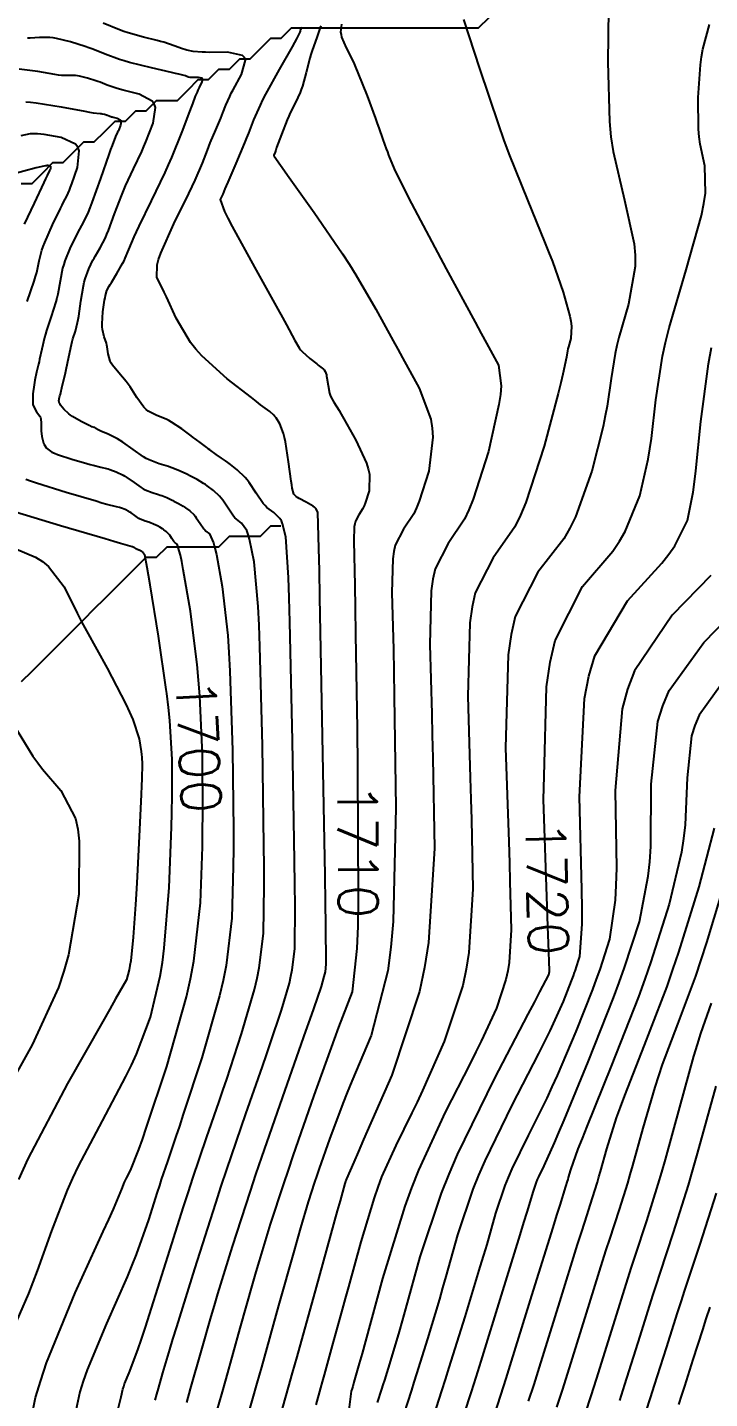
# Model space of a CAD drawing. Header units: metres. Extents: x 837475 to 838479, y 1189012 to 1191015.
# Drawn here: x 838029.5 to 838095.2, y 1190319 to 1190451.1 of the extents above; entities that cross this region are included whole.
import ezdxf

# ---------------------------------------------------------------- set-up
doc = ezdxf.new("R2010")
doc.units = ezdxf.units.M
doc.header["$LTSCALE"] = 0.3
for name, color, linetype in [('COTAS 10', 1, 'Continuous'), ('COTAS INT', 252, 'Continuous'), ('DRENAJE', 5, 'Continuous')]:
    doc.layers.add(name, color=color, linetype=linetype)
doc.styles.get("Standard").update_dxf_attribs({"font": 'simplex.shx'})

msp = doc.modelspace()

# ---------------------------------------------------------------- linework, layer by layer
at = {"layer": 'COTAS 10'}
for points, elevation in [([(838055.769, 1190451.077), (838055.807, 1190451.022), (838055.817, 1190451.012), (838055.825, 1190451.003), (838055.852, 1190450.992), (838055.862, 1190450.976), (838055.861, 1190450.964), (838055.857, 1190450.949), (838055.83, 1190450.869), (838055.792, 1190450.766), (838055.783, 1190450.736), (838055.774, 1190450.705), (838055.744, 1190450.592), (838055.423, 1190449.97), (838055.231, 1190449.62), (838054.993, 1190449.192), (838053.759, 1190447.003), (838052.453, 1190444.623), (838052.169, 1190444.075), (838051.92, 1190443.575), (838051.301, 1190442.171), (838050.796, 1190440.862), (838050.618, 1190440.422), (838050.424, 1190439.949), (838049.585, 1190437.96), (838048.815, 1190436.164), (838048.665, 1190435.813), (838048.542, 1190435.524), (838048.324, 1190435.005), (838048.263, 1190434.861), (838048.239, 1190434.809), (838048.212, 1190434.751), (838048.087, 1190434.496), (838048.504, 1190433.317), (838048.818, 1190432.676), (838049.218, 1190431.9), (838051.382, 1190427.96), (838053.635, 1190423.939), (838054.091, 1190423.111), (838054.475, 1190422.407), (838055.258, 1190420.897), (838055.668, 1190420.207), (838055.817, 1190420.02), (838055.981, 1190419.835), (838056.701, 1190419.183), (838057.384, 1190418.652), (838057.525, 1190418.544), (838057.645, 1190418.452), (838057.902, 1190418.258), (838058.019, 1190418.153), (838058.051, 1190418.118), (838058.082, 1190418.079), (838058.191, 1190417.916), (838058.297, 1190417.602), (838058.327, 1190417.469), (838058.357, 1190417.315), (838058.465, 1190416.59), (838058.614, 1190415.821), (838058.669, 1190415.639), (838058.731, 1190415.471), (838059.004, 1190414.975), (838059.523, 1190414.167), (838059.74, 1190413.802), (838059.988, 1190413.376), (838061.146, 1190411.325), (838062.17, 1190409.083), (838062.334, 1190408.536), (838062.446, 1190408.021), (838062.418, 1190406.43), (838062.041, 1190405.237), (838061.933, 1190404.973), (838061.824, 1190404.739), (838061.416, 1190404.133), (838061.092, 1190403.493), (838061.034, 1190403.237), (838060.991, 1190402.946), (838060.954, 1190401.61), (838061.042, 1190397.319), (838061.077, 1190395.165), (838061.117, 1190392.591), (838061.251, 1190383.495), (838061.304, 1190379.81), (838061.359, 1190367.053), (838061.316, 1190364.497), (838061.247, 1190362.362), (838060.792, 1190358.176), (838059.85, 1190355.774), (838059.475, 1190354.764), (838059.051, 1190353.605), (838057.109, 1190348.176), (838055.087, 1190342.382), (838054.613, 1190340.993), (838054.176, 1190339.698), (838052.906, 1190335.797), (838051.834, 1190332.262), (838051.521, 1190331.196), (838051.201, 1190330.093), (838049.987, 1190325.797), (838048.619, 1190320.899), (838048.201, 1190319.416), (838047.766, 1190317.877)], 1710), ([(838063.231, 1190318.613), (838063.645, 1190319.896), (838063.78, 1190320.32), (838063.923, 1190320.775), (838064.512, 1190322.668), (838065.337, 1190325.473), (838065.629, 1190326.502), (838065.948, 1190327.641), (838067.332, 1190332.668), (838069.377, 1190338.79), (838070.114, 1190340.619), (838070.925, 1190342.506), (838074.471, 1190349.807), (838077.723, 1190356.013), (838078.349, 1190357.211), (838078.856, 1190358.182), (838079.698, 1190359.807), (838079.75, 1190359.965), (838079.76, 1190360.01), (838079.768, 1190360.057), (838079.778, 1190360.235), (838079.688, 1190362.869), (838079.632, 1190364.465), (838079.562, 1190366.436), (838079.199, 1190376.684), (838079.263, 1190378.959), (838079.502, 1190387.56), (838079.852, 1190389.927), (838080.318, 1190392.014), (838082.961, 1190397.227), (838085.873, 1190400.629), (838086.507, 1190401.575), (838087.067, 1190402.523), (838088.469, 1190405.959), (838089.265, 1190409.471), (838089.443, 1190410.466), (838089.602, 1190411.471), (838090.026, 1190415.181), (838090.657, 1190419.401), (838090.947, 1190420.727), (838091.287, 1190422.122), (838092.935, 1190427.728), (838094.409, 1190432.944), (838094.641, 1190434.092), (838094.796, 1190435.112), (838094.717, 1190437.728), (838094.269, 1190439.821), (838094.191, 1190440.511), (838094.133, 1190441.249), (838094.091, 1190444.315), (838094.309, 1190447.447), (838094.415, 1190448.226), (838094.542, 1190448.967), (838095.164, 1190451.328)], 1720), ([(838029.509, 1190424.649), (838030.172, 1190426.622), (838030.307, 1190427.069), (838030.421, 1190427.472), (838030.658, 1190428.569), (838030.915, 1190429.596), (838031.042, 1190429.956), (838031.193, 1190430.348), (838031.94, 1190432.036), (838032.7, 1190433.618), (838032.859, 1190433.943), (838032.997, 1190434.218), (838033.307, 1190434.806), (838033.569, 1190435.393), (838033.675, 1190435.669), (838033.797, 1190435.995), (838034.358, 1190437.578), (838034.514, 1190439.18), (838034.38, 1190439.517), (838034.169, 1190439.808), (838032.767, 1190440.473), (838031.152, 1190440.743), (838030.807, 1190440.786), (838030.505, 1190440.814), (838029.785, 1190440.798), (838028.893, 1190440.625)], 1700), ([(838029.24, 1190313.821), (838030.316, 1190319.119), (838030.806, 1190320.749), (838031.378, 1190322.448), (838034.135, 1190329.173), (838036.829, 1190335.078), (838037.362, 1190336.26), (838037.802, 1190337.246), (838038.619, 1190339.173), (838038.875, 1190339.844), (838038.961, 1190340.037), (838039.054, 1190340.235), (838039.445, 1190340.976), (838040.244, 1190342.975), (838040.595, 1190343.964), (838041.001, 1190345.143), (838042.933, 1190350.976), (838044.83, 1190357.694), (838045.213, 1190359.431), (838045.535, 1190361.114), (838046.185, 1190366.748), (838046.365, 1190372.148), (838046.39, 1190373.684), (838046.391, 1190373.785), (838046.404, 1190375.237), (838046.366, 1190380.996), (838046.123, 1190386.69), (838046.008, 1190388.204), (838045.873, 1190389.69), (838045.478, 1190392.763), (838045.212, 1190394.829), (838044.532, 1190398.837), (838044.386, 1190399.611), (838044.257, 1190400.238), (838043.941, 1190401.288), (838043.742, 1190401.432), (838043.687, 1190401.489), (838043.633, 1190401.553), (838043.436, 1190401.843), (838043.233, 1190402.15), (838043.174, 1190402.225), (838043.114, 1190402.295), (838042.888, 1190402.512), (838042.653, 1190402.688), (838042.587, 1190402.733), (838042.52, 1190402.776), (838042.278, 1190402.919), (838042.032, 1190403.047), (838041.964, 1190403.082), (838041.895, 1190403.115), (838041.647, 1190403.231), (838041.374, 1190403.342), (838041.29, 1190403.372), (838041.202, 1190403.402), (838040.853, 1190403.509), (838040.477, 1190403.654), (838040.372, 1190403.708), (838040.266, 1190403.769), (838039.881, 1190404.038), (838039.498, 1190404.316), (838039.394, 1190404.382), (838039.291, 1190404.443), (838038.926, 1190404.623), (838038.581, 1190404.753), (838038.491, 1190404.782), (838038.402, 1190404.808), (838038.1, 1190404.877), (838037.181, 1190405.121), (838036.704, 1190405.257), (838036.13, 1190405.422), (838033.253, 1190406.269), (838030.395, 1190407.155), (838029.834, 1190407.345), (838029.372, 1190407.513)], 1700), ([(838077.767, 1190318.741), (838078.286, 1190320.369), (838078.813, 1190322.032), (838080.778, 1190328.325), (838082.484, 1190333.825), (838082.848, 1190334.988), (838083.164, 1190335.994), (838083.914, 1190338.325), (838084.392, 1190339.847), (838084.538, 1190340.342), (838084.689, 1190340.87), (838085.283, 1190343.044), (838086.226, 1190346.028), (838086.598, 1190347.067), (838087.018, 1190348.197), (838088.932, 1190353.044), (838091.09, 1190358.695), (838091.663, 1190360.331), (838092.226, 1190361.999), (838094.17, 1190368.282), (838095.662, 1190373.929)], 1730), ([(838095.211, 1190327.805), (838094.836, 1190326.668), (838094.498, 1190325.636), (838093.584, 1190322.779), (838092.77, 1190320.197), (838092.494, 1190319.339), (838092.197, 1190318.419)], 1740)]:
    msp.add_lwpolyline(points, dxfattribs=dict(at, elevation=elevation))
at = {"layer": 'COTAS INT'}
for points, elevation in [([(838085.445, 1190452.836), (838085.388, 1190447.71), (838085.54, 1190441.997), (838085.692, 1190440.53), (838085.891, 1190439.113), (838087.005, 1190434.411), (838087.929, 1190430.215), (838088.008, 1190429.117), (838088.011, 1190428.047), (838087.383, 1190424.411), (838086.443, 1190421.211), (838086.249, 1190420.415), (838086.083, 1190419.658), (838085.723, 1190417.249), (838085.333, 1190414.572), (838085.148, 1190413.646), (838084.93, 1190412.64), (838083.865, 1190408.339), (838082.287, 1190403.911), (838081.744, 1190402.826), (838081.156, 1190401.802), (838078.652, 1190398.609), (838076.472, 1190394.31), (838076.088, 1190392.589), (838075.8, 1190390.637), (838075.55, 1190381.669), (838075.858, 1190372.612), (838075.921, 1190370.605), (838075.974, 1190368.813), (838076.083, 1190364.15), (838075.893, 1190361.014), (838075.757, 1190360.185), (838075.585, 1190359.375), (838074.663, 1190356.592), (838073.201, 1190353.434), (838072.689, 1190352.387), (838072.13, 1190351.266), (838069.726, 1190346.592), (838067.155, 1190340.994), (838066.492, 1190339.29), (838065.849, 1190337.519), (838063.702, 1190330.567), (838062.058, 1190324.539), (838061.732, 1190323.351), (838061.463, 1190322.371), (838060.959, 1190320.567), (838060.834, 1190320.165), (838060.804, 1190320.068), (838060.775, 1190319.978), (838060.687, 1190319.705), (838060.334, 1190316.882)], 1718), ([(838071.511, 1190451.831), (838073.029, 1190447.102), (838074.855, 1190441.666), (838075.359, 1190440.263), (838075.863, 1190438.903), (838077.681, 1190434.357), (838079.31, 1190430.416), (838079.694, 1190429.437), (838080.05, 1190428.507), (838081.095, 1190425.554), (838081.729, 1190423.267), (838081.826, 1190422.757), (838081.889, 1190422.3), (838081.832, 1190421.095), (838081.599, 1190420.301), (838081.55, 1190420.103), (838081.509, 1190419.915), (838081.42, 1190419.317), (838081.063, 1190417.674), (838080.853, 1190416.826), (838080.595, 1190415.809), (838079.262, 1190410.718), (838077.506, 1190405.3), (838076.981, 1190404.077), (838076.439, 1190402.974), (838074.343, 1190399.99), (838072.627, 1190396.606), (838072.325, 1190395.251), (838072.098, 1190393.714), (838071.901, 1190386.654), (838072.154, 1190378.789), (838072.21, 1190376.745), (838072.26, 1190374.758), (838072.389, 1190368.065), (838072.019, 1190361.97), (838071.755, 1190360.36), (838071.421, 1190358.785), (838069.627, 1190353.376), (838067.545, 1190348.687), (838067.028, 1190347.564), (838066.538, 1190346.518), (838064.982, 1190343.376), (838063.62, 1190340.345), (838063.252, 1190339.369), (838062.888, 1190338.334), (838061.606, 1190334.101), (838060.42, 1190329.757), (838060.117, 1190328.652), (838059.825, 1190327.589), (838058.863, 1190324.101), (838058.077, 1190321.274), (838057.896, 1190320.627), (838057.732, 1190320.039), (838057.271, 1190318.408)], 1716), ([(838044.859, 1190318.608), (838045.235, 1190319.936), (838046.275, 1190323.642), (838047.215, 1190326.911), (838047.528, 1190327.963), (838047.864, 1190329.08), (838049.269, 1190333.642), (838050.99, 1190338.981), (838051.526, 1190340.587), (838052.088, 1190342.247), (838054.331, 1190348.704), (838056.334, 1190354.385), (838056.744, 1190355.556), (838057.092, 1190356.553), (838057.83, 1190358.704), (838058.101, 1190359.648), (838058.155, 1190359.885), (838058.201, 1190360.11), (838058.29, 1190360.835), (838058.255, 1190364.602), (838058.222, 1190366.745), (838058.179, 1190369.366), (838057.94, 1190382.806), (838057.684, 1190396.185), (838057.63, 1190398.768), (838057.584, 1190400.864), (838057.48, 1190404.383), (838057.273, 1190404.741), (838057.163, 1190404.844), (838057.029, 1190404.949), (838056.353, 1190405.343), (838055.667, 1190405.705), (838055.527, 1190405.79), (838055.409, 1190405.868), (838055.162, 1190406.094), (838055.02, 1190406.684), (838054.968, 1190406.991), (838054.911, 1190407.36), (838054.66, 1190409.215), (838054.358, 1190411.156), (838054.269, 1190411.58), (838054.178, 1190411.954), (838053.831, 1190412.895), (838053.46, 1190413.451), (838053.354, 1190413.582), (838053.246, 1190413.703), (838052.846, 1190414.059), (838051.969, 1190414.72), (838051.561, 1190415.034), (838051.081, 1190415.405), (838048.753, 1190417.215), (838046.298, 1190419.438), (838045.738, 1190420.068), (838045.231, 1190420.705), (838043.833, 1190423.058), (838042.907, 1190425.118), (838042.697, 1190425.57), (838042.507, 1190425.971), (838041.99, 1190426.99), (838042.007, 1190428.196), (838042.154, 1190428.714), (838042.364, 1190429.313), (838043.635, 1190432.14), (838045.072, 1190435.077), (838045.387, 1190435.744), (838045.665, 1190436.348), (838046.368, 1190438.003), (838046.849, 1190439.248), (838046.987, 1190439.594), (838047.127, 1190439.94), (838047.652, 1190441.193), (838048.129, 1190442.324), (838048.24, 1190442.593), (838048.341, 1190442.844), (838048.628, 1190443.589), (838048.998, 1190444.419), (838049.151, 1190444.723), (838049.326, 1190445.06), (838050.143, 1190446.542), (838050.519, 1190447.898), (838050.417, 1190448.154), (838050.225, 1190448.358), (838048.788, 1190448.666), (838047.052, 1190448.659), (838046.672, 1190448.665), (838046.335, 1190448.674), (838045.485, 1190448.736), (838044.858, 1190448.872), (838044.662, 1190448.928), (838044.458, 1190448.991), (838043.639, 1190449.286), (838042.653, 1190449.627), (838042.342, 1190449.72), (838042.015, 1190449.812), (838040.697, 1190450.136), (838039.235, 1190450.533), (838038.817, 1190450.67), (838038.392, 1190450.819), (838036.811, 1190451.457)], 1708), ([(838057.758, 1190451.227), (838057.718, 1190451.046), (838057.382, 1190450.079), (838056.928, 1190448.827), (838056.813, 1190448.466), (838056.703, 1190448.099), (838056.346, 1190446.723), (838055.989, 1190445.417), (838055.88, 1190445.095), (838055.766, 1190444.79), (838055.314, 1190443.83), (838054.816, 1190442.842), (838054.672, 1190442.519), (838054.525, 1190442.174), (838053.974, 1190440.753), (838053.515, 1190439.495), (838053.428, 1190439.254), (838053.357, 1190439.06), (838053.241, 1190438.744), (838053.243, 1190438.723), (838053.246, 1190438.715), (838053.25, 1190438.705), (838053.276, 1190438.659), (838053.886, 1190437.794), (838054.722, 1190436.616), (838057.129, 1190433.227), (838059.855, 1190429.246), (838060.519, 1190428.221), (838061.143, 1190427.23), (838063.065, 1190423.931), (838064.717, 1190420.889), (838065.171, 1190420.06), (838065.623, 1190419.236), (838067.242, 1190416.308), (838068.361, 1190413.326), (838068.498, 1190412.468), (838068.56, 1190411.596), (838068.158, 1190408.33), (838067.242, 1190405.432), (838066.98, 1190404.792), (838066.715, 1190404.223), (838065.725, 1190402.752), (838064.937, 1190401.197), (838064.798, 1190400.575), (838064.694, 1190399.869), (838064.603, 1190396.625), (838064.746, 1190391.142), (838064.788, 1190389.025), (838064.832, 1190386.647), (838064.999, 1190375.895), (838064.74, 1190364.961), (838064.514, 1190362.469), (838064.222, 1190360.21), (838062.611, 1190353.983), (838060.751, 1190349.583), (838060.301, 1190348.475), (838059.879, 1190347.415), (838058.592, 1190343.983), (838057.607, 1190341.161), (838057.375, 1190340.484), (838057.163, 1190339.853), (838056.544, 1190337.953), (838055.804, 1190335.444), (838055.514, 1190334.429), (838055.187, 1190333.275), (838053.7, 1190327.953), (838052.051, 1190322.031), (838051.621, 1190320.5), (838051.203, 1190319.015), (838049.793, 1190314.046)], 1712), ([(838059.772, 1190451.387), (838059.675, 1190450.621), (838059.709, 1190450.379), (838059.771, 1190450.124), (838060.216, 1190449.095), (838060.901, 1190447.708), (838061.113, 1190447.227), (838061.334, 1190446.704), (838062.217, 1190444.466), (838063.027, 1190442.295), (838063.203, 1190441.815), (838063.357, 1190441.387), (838063.74, 1190440.278), (838064.058, 1190439.377), (838064.171, 1190439.081), (838064.296, 1190438.765), (838064.839, 1190437.453), (838065.981, 1190435.095), (838066.483, 1190434.119), (838067.066, 1190433.003), (838069.842, 1190427.804), (838072.623, 1190422.662), (838073.21, 1190421.581), (838073.716, 1190420.648), (838074.882, 1190418.519), (838075.123, 1190416.542), (838075.048, 1190415.706), (838074.91, 1190414.745), (838073.897, 1190410.23), (838072.443, 1190405.627), (838072.028, 1190404.611), (838071.606, 1190403.706), (838070.034, 1190401.371), (838068.782, 1190398.902), (838068.561, 1190397.913), (838068.396, 1190396.791), (838068.252, 1190391.64), (838068.45, 1190384.966), (838068.499, 1190382.885), (838068.546, 1190380.702), (838068.694, 1190371.98), (838068.145, 1190362.926), (838067.753, 1190360.535), (838067.256, 1190358.195), (838064.592, 1190350.161), (838061.889, 1190343.939), (838061.368, 1190342.741), (838060.945, 1190341.771), (838060.237, 1190340.161), (838060.172, 1190340.016), (838060.155, 1190339.97), (838060.138, 1190339.921), (838060.076, 1190339.719), (838059.615, 1190338.052), (838059.345, 1190337.079), (838057.305, 1190329.719), (838055.443, 1190323.019), (838055.015, 1190321.486), (838054.625, 1190320.094), (838053.532, 1190316.227)], 1714), ([(838041.815, 1190318.836), (838041.984, 1190319.432), (838042.137, 1190319.974), (838042.562, 1190321.487), (838043.229, 1190323.729), (838043.535, 1190324.731), (838043.894, 1190325.897), (838045.631, 1190331.487), (838047.652, 1190337.832), (838048.19, 1190339.474), (838048.719, 1190341.068), (838050.554, 1190346.411), (838052.161, 1190350.998), (838052.546, 1190352.116), (838052.905, 1190353.167), (838053.988, 1190356.411), (838054.74, 1190359.026), (838054.89, 1190359.681), (838055.016, 1190360.306), (838055.264, 1190362.313), (838055.283, 1190366.488), (838055.264, 1190368.48), (838055.236, 1190370.834), (838055.047, 1190382.353), (838054.794, 1190393.812), (838054.725, 1190396.127), (838054.656, 1190398.071), (838054.413, 1190401.995), (838054.088, 1190403.265), (838053.968, 1190403.536), (838053.836, 1190403.771), (838053.25, 1190404.329), (838052.582, 1190404.815), (838052.398, 1190405.006), (838052.214, 1190405.22), (838051.552, 1190406.195), (838050.868, 1190407.23), (838050.671, 1190407.481), (838050.469, 1190407.718), (838049.71, 1190408.445), (838049.061, 1190408.961), (838048.929, 1190409.064), (838048.818, 1190409.149), (838048.588, 1190409.314), (838048.391, 1190409.441), (838048.301, 1190409.502), (838048.195, 1190409.576), (838047.682, 1190409.937), (838047.092, 1190410.363), (838046.937, 1190410.477), (838046.787, 1190410.59), (838046.274, 1190410.981), (838045.686, 1190411.431), (838045.488, 1190411.58), (838045.275, 1190411.74), (838044.377, 1190412.406), (838043.403, 1190413.047), (838043.142, 1190413.192), (838042.885, 1190413.323), (838041.988, 1190413.675), (838041.162, 1190414.098), (838040.95, 1190414.274), (838040.745, 1190414.475), (838040.066, 1190415.411), (838039.412, 1190416.445), (838039.223, 1190416.708), (838039.031, 1190416.961), (838038.31, 1190417.788), (838037.703, 1190418.534), (838037.583, 1190418.734), (838037.484, 1190418.933), (838037.297, 1190419.629), (838037.208, 1190420.291), (838037.169, 1190420.468), (838037.124, 1190420.642), (838036.913, 1190421.246), (838036.743, 1190421.975), (838036.724, 1190422.228), (838036.718, 1190422.502), (838036.798, 1190423.677), (838036.953, 1190424.791), (838036.994, 1190425.028), (838037.034, 1190425.233), (838037.172, 1190425.715), (838037.401, 1190426.136), (838037.498, 1190426.303), (838037.61, 1190426.492), (838038.137, 1190427.356), (838038.693, 1190428.325), (838038.824, 1190428.58), (838038.944, 1190428.83), (838039.293, 1190429.683), (838039.797, 1190430.894), (838040.015, 1190431.37), (838040.267, 1190431.906), (838041.463, 1190434.346), (838042.777, 1190437.092), (838043.105, 1190437.82), (838043.417, 1190438.535), (838044.412, 1190441.002), (838045.156, 1190442.973), (838045.309, 1190443.375), (838045.439, 1190443.715), (838045.719, 1190444.426), (838045.834, 1190444.7), (838045.861, 1190444.765), (838045.886, 1190444.826), (838045.955, 1190445.006), (838046.045, 1190445.208), (838046.082, 1190445.281), (838046.125, 1190445.363), (838046.322, 1190445.722), (838046.414, 1190446.051), (838046.389, 1190446.113), (838046.342, 1190446.163), (838045.994, 1190446.237), (838045.573, 1190446.235), (838045.481, 1190446.237), (838045.399, 1190446.239), (838045.193, 1190446.254), (838045.041, 1190446.287), (838044.994, 1190446.301), (838044.944, 1190446.316), (838044.746, 1190446.388), (838044.113, 1190446.559), (838043.789, 1190446.637), (838043.401, 1190446.728), (838041.463, 1190447.17), (838039.345, 1190447.693), (838038.843, 1190447.836), (838038.379, 1190447.978), (838037.006, 1190448.483), (838035.807, 1190448.969), (838035.452, 1190449.099), (838035.087, 1190449.226), (838033.683, 1190449.668), (838032.328, 1190449.991), (838031.994, 1190450.044), (838031.678, 1190450.08), (838030.685, 1190450.077), (838029.78, 1190450.029), (838029.519, 1190450.037)], 1706), ([(838038.107, 1190317.364), (838038.556, 1190319.171), (838038.717, 1190319.919), (838038.794, 1190320.161), (838038.884, 1190320.418), (838039.324, 1190321.473), (838040.158, 1190323.708), (838040.496, 1190324.709), (838040.881, 1190325.876), (838042.661, 1190331.473), (838044.561, 1190337.475), (838045.021, 1190338.897), (838045.453, 1190340.216), (838046.778, 1190344.117), (838047.988, 1190347.612), (838048.348, 1190348.675), (838048.719, 1190349.78), (838050.146, 1190354.117), (838051.378, 1190358.404), (838051.625, 1190359.477), (838051.832, 1190360.501), (838052.238, 1190363.792), (838052.31, 1190368.375), (838052.306, 1190370.215), (838052.292, 1190372.302), (838052.153, 1190381.901), (838051.904, 1190391.438), (838051.819, 1190393.486), (838051.728, 1190395.277), (838051.346, 1190399.606), (838050.903, 1190401.789), (838050.774, 1190402.227), (838050.643, 1190402.594), (838050.147, 1190403.315), (838049.635, 1190403.688), (838049.494, 1190403.833), (838049.353, 1190403.998), (838048.847, 1190404.745), (838048.323, 1190405.537), (838048.172, 1190405.729), (838048.017, 1190405.91), (838047.436, 1190406.467), (838046.83, 1190406.921), (838046.66, 1190407.037), (838046.489, 1190407.149), (838045.864, 1190407.517), (838045.232, 1190407.847), (838044.88, 1190408.021), (838044.241, 1190408.319), (838043.537, 1190408.605), (838043.32, 1190408.682), (838043.094, 1190408.76), (838042.197, 1190409.034), (838041.229, 1190409.408), (838040.958, 1190409.548), (838040.686, 1190409.704), (838039.693, 1190410.397), (838038.719, 1190411.107), (838038.459, 1190411.274), (838038.203, 1190411.427), (838037.312, 1190411.873), (838036.6, 1190412.18), (838036.456, 1190412.246), (838036.336, 1190412.305), (838036.096, 1190412.448), (838036.02, 1190412.515), (838036.003, 1190412.525), (838035.987, 1190412.531), (838035.944, 1190412.523), (838035.735, 1190412.596), (838035.615, 1190412.653), (838035.467, 1190412.725), (838034.707, 1190413.121), (838033.878, 1190413.604), (838033.687, 1190413.732), (838033.512, 1190413.858), (838033.022, 1190414.291), (838032.719, 1190414.668), (838032.664, 1190414.758), (838032.62, 1190414.841), (838032.565, 1190415.09), (838032.629, 1190415.435), (838032.661, 1190415.578), (838032.698, 1190415.743), (838032.884, 1190416.512), (838033.118, 1190417.497), (838033.186, 1190417.798), (838033.255, 1190418.112), (838033.517, 1190419.345), (838033.777, 1190420.522), (838033.845, 1190420.8), (838033.912, 1190421.057), (838034.141, 1190421.811), (838034.357, 1190422.628), (838034.415, 1190422.925), (838034.473, 1190423.252), (838034.676, 1190424.688), (838034.912, 1190426.163), (838034.991, 1190426.515), (838035.075, 1190426.843), (838035.428, 1190427.822), (838035.834, 1190428.63), (838035.952, 1190428.85), (838036.072, 1190429.067), (838036.527, 1190429.839), (838037.027, 1190430.801), (838037.175, 1190431.139), (838037.329, 1190431.508), (838037.919, 1190433.1), (838038.575, 1190434.858), (838038.77, 1190435.333), (838038.97, 1190435.802), (838039.741, 1190437.453), (838040.524, 1190439.107), (838040.732, 1190439.579), (838040.936, 1190440.056), (838041.641, 1190441.829), (838041.844, 1190443.362), (838041.731, 1190443.688), (838041.546, 1190443.972), (838040.267, 1190444.643), (838038.729, 1190445.016), (838038.38, 1190445.111), (838038.064, 1190445.204), (838037.201, 1190445.51), (838036.518, 1190445.787), (838036.316, 1190445.86), (838036.107, 1190445.933), (838035.307, 1190446.185), (838034.536, 1190446.369), (838034.345, 1190446.399), (838034.165, 1190446.42), (838033.599, 1190446.418), (838032.823, 1190446.44), (838032.511, 1190446.476), (838032.156, 1190446.524), (838030.522, 1190446.805), (838028.745, 1190447.038)], 1704), ([(838029.365, 1190443.9), (838029.838, 1190443.867), (838030.37, 1190443.81), (838032.783, 1190443.422), (838035.058, 1190442.995), (838035.502, 1190442.915), (838035.866, 1190442.852), (838036.513, 1190442.759), (838036.652, 1190442.76), (838036.696, 1190442.754), (838036.743, 1190442.747), (838036.932, 1190442.702), (838037.128, 1190442.64), (838037.179, 1190442.622), (838037.229, 1190442.604), (838037.397, 1190442.536), (838037.608, 1190442.461), (838037.686, 1190442.439), (838037.771, 1190442.415), (838038.149, 1190442.324), (838038.462, 1190442.159), (838038.508, 1190442.09), (838038.535, 1190442.01), (838038.485, 1190441.633), (838038.313, 1190441.199), (838038.262, 1190441.082), (838038.211, 1190440.966), (838038.019, 1190440.56), (838037.673, 1190439.699), (838037.524, 1190439.296), (838037.353, 1190438.822), (838036.545, 1190436.516), (838035.713, 1190434.187), (838035.527, 1190433.699), (838035.36, 1190433.278), (838034.917, 1190432.322), (838034.534, 1190431.643), (838034.406, 1190431.396), (838034.267, 1190431.124), (838033.684, 1190429.929), (838033.134, 1190428.595), (838033.016, 1190428.236), (838032.913, 1190427.88), (838032.667, 1190426.628), (838032.447, 1190425.362), (838032.361, 1190424.997), (838032.265, 1190424.625), (838031.825, 1190423.23), (838031.374, 1190421.872), (838031.269, 1190421.524), (838031.174, 1190421.188), (838030.903, 1190420.075), (838030.697, 1190419.104), (838030.643, 1190418.857), (838030.589, 1190418.62), (838030.405, 1190417.844), (838030.241, 1190417.092), (838030.201, 1190416.87), (838030.162, 1190416.642), (838030.041, 1190415.768), (838030.032, 1190414.95), (838030.064, 1190414.756), (838030.112, 1190414.576), (838030.411, 1190414.048), (838030.722, 1190413.612), (838030.777, 1190413.491), (838030.82, 1190413.37), (838030.862, 1190412.931), (838030.843, 1190412.47), (838030.847, 1190412.334), (838030.855, 1190412.195), (838030.918, 1190411.664), (838031.038, 1190411.154), (838031.082, 1190411.027), (838031.131, 1190410.907), (838031.348, 1190410.529), (838031.876, 1190410.161), (838032.121, 1190410.048), (838032.408, 1190409.931), (838033.805, 1190409.465), (838035.253, 1190409.048), (838035.574, 1190408.961), (838035.86, 1190408.886), (838036.603, 1190408.718), (838037.144, 1190408.594), (838037.302, 1190408.548), (838037.464, 1190408.496), (838038.081, 1190408.264), (838038.733, 1190407.941), (838038.917, 1190407.832), (838039.103, 1190407.714), (838039.787, 1190407.217), (838040.476, 1190406.736), (838040.665, 1190406.628), (838040.853, 1190406.531), (838041.525, 1190406.272), (838042.148, 1190406.081), (838042.305, 1190406.027), (838042.456, 1190405.973), (838042.944, 1190405.775), (838043.387, 1190405.568), (838043.51, 1190405.508), (838043.632, 1190405.447), (838044.071, 1190405.218), (838044.505, 1190404.963), (838044.623, 1190404.885), (838044.741, 1190404.805), (838045.162, 1190404.49), (838045.565, 1190404.103), (838045.673, 1190403.977), (838045.778, 1190403.843), (838046.141, 1190403.294), (838046.493, 1190402.775), (838046.591, 1190402.661), (838046.689, 1190402.56), (838047.044, 1190402.302), (838047.45, 1190401.416), (838047.58, 1190400.919), (838047.718, 1190400.313), (838048.279, 1190397.218), (838048.801, 1190392.484), (838048.914, 1190390.845), (838049.013, 1190389.064), (838049.259, 1190381.448), (838049.348, 1190373.77), (838049.348, 1190371.949), (838049.338, 1190370.261), (838049.212, 1190365.27), (838048.647, 1190360.697), (838048.361, 1190359.273), (838048.017, 1190357.781), (838046.305, 1190351.823), (838044.532, 1190346.394), (838044.15, 1190345.235), (838043.816, 1190344.226), (838043.002, 1190341.823), (838042.415, 1190340.096), (838042.224, 1190339.512), (838042.02, 1190338.882), (838041.179, 1190336.223), (838039.998, 1190332.89), (838039.58, 1190331.835), (838039.123, 1190330.722), (838037.143, 1190326.223), (838035.284, 1190321.766), (838034.903, 1190320.68), (838034.58, 1190319.657), (838033.898, 1190316.496)], 1702), ([(838029.251, 1190432.1), (838030.196, 1190434.144), (838031.133, 1190436.112), (838031.313, 1190436.489), (838031.459, 1190436.794), (838031.697, 1190437.289), (838031.717, 1190437.335), (838031.726, 1190437.357), (838031.735, 1190437.382), (838031.779, 1190437.506), (838031.791, 1190437.632), (838031.781, 1190437.658), (838031.764, 1190437.681), (838031.655, 1190437.733), (838031.528, 1190437.754), (838031.501, 1190437.757), (838031.477, 1190437.76), (838031.421, 1190437.758), (838031.351, 1190437.745), (838031.319, 1190437.739), (838031.281, 1190437.733), (838031.099, 1190437.704), (838030.38, 1190437.531), (838030.004, 1190437.434), (838029.55, 1190437.316), (838027.273, 1190436.714)], 1698), ([(838065.775, 1190317.52), (838066.515, 1190319.813), (838066.756, 1190320.572), (838067.012, 1190321.385), (838068.065, 1190324.769), (838069.211, 1190328.575), (838069.525, 1190329.653), (838069.839, 1190330.743), (838070.962, 1190334.769), (838072.442, 1190339.177), (838072.981, 1190340.507), (838073.576, 1190341.885), (838076.193, 1190347.259), (838078.762, 1190352.252), (838079.328, 1190353.389), (838079.831, 1190354.42), (838081.12, 1190357.259), (838081.896, 1190359.227), (838082.075, 1190359.709), (838082.19, 1190360.028), (838082.238, 1190360.163), (838082.57, 1190361.186), (838082.696, 1190361.576), (838082.908, 1190364.685), (838082.915, 1190366.208), (838082.9, 1190368.02), (838082.662, 1190376.954), (838083.135, 1190386.428), (838083.569, 1190388.579), (838084.134, 1190390.525), (838087.27, 1190395.846), (838090.59, 1190399.457), (838091.27, 1190400.324), (838091.848, 1190401.134), (838093.072, 1190403.58), (838093.599, 1190406.302), (838093.737, 1190407.286), (838093.872, 1190408.369), (838094.329, 1190413.113), (838095.07, 1190418.653), (838095.384, 1190420.239)], 1722), ([(838027.922, 1190325.141), (838029.653, 1190329.124), (838030.092, 1190330.212), (838030.512, 1190331.293), (838031.88, 1190335.141), (838033.386, 1190339.081), (838033.894, 1190340.22), (838034.44, 1190341.379), (838036.739, 1190345.738), (838039.005, 1190350.006), (838039.531, 1190351.107), (838040.013, 1190352.174), (838041.385, 1190355.738), (838042.318, 1190359.684), (838042.522, 1190360.991), (838042.702, 1190362.392), (838043.159, 1190368.226), (838043.392, 1190374.034), (838043.432, 1190375.418), (838043.441, 1190375.807), (838043.46, 1190376.705), (838043.472, 1190380.543), (838043.233, 1190384.317), (838043.103, 1190385.563), (838042.945, 1190386.896), (838042.888, 1190387.291), (838042.144, 1190392.441), (838041.347, 1190397.361), (838041.192, 1190398.302), (838041.064, 1190399.06), (838040.838, 1190400.274), (838040.796, 1190400.304), (838040.772, 1190400.33), (838040.73, 1190400.392), (838040.687, 1190400.457), (838040.675, 1190400.473), (838040.662, 1190400.488), (838040.614, 1190400.534), (838040.564, 1190400.571), (838040.55, 1190400.581), (838040.536, 1190400.59), (838040.484, 1190400.621), (838040.432, 1190400.648), (838040.417, 1190400.655), (838040.403, 1190400.662), (838040.35, 1190400.687), (838040.292, 1190400.71), (838040.274, 1190400.717), (838040.255, 1190400.723), (838040.181, 1190400.746), (838040.101, 1190400.777), (838040.079, 1190400.788), (838040.057, 1190400.801), (838039.975, 1190400.858), (838039.893, 1190400.918), (838039.871, 1190400.932), (838039.849, 1190400.945), (838039.772, 1190400.983), (838039.698, 1190401.011), (838039.679, 1190401.017), (838039.66, 1190401.022), (838039.596, 1190401.037), (838038.501, 1190401.355), (838037.833, 1190401.552), (838037.006, 1190401.797), (838032.7, 1190403.072), (838028.382, 1190404.378)], 1698), ([(838027.36, 1190401.295), (838030.314, 1190400.048), (838030.967, 1190399.621), (838031.548, 1190399.157), (838033.051, 1190397.187), (838034.315, 1190394.643), (838034.746, 1190393.818), (838035.212, 1190392.941), (838037.187, 1190389.337), (838039.002, 1190385.895), (838039.367, 1190385.119), (838039.673, 1190384.42), (838040.283, 1190382.537), (838040.463, 1190381.321), (838040.499, 1190381.043), (838040.527, 1190380.79), (838040.579, 1190380.091), (838040.541, 1190378.701), (838040.514, 1190378.014), (838040.48, 1190377.195), (838040.296, 1190373.147), (838040.065, 1190368.675), (838040.001, 1190367.59), (838039.937, 1190366.571), (838039.707, 1190363.443), (838039.467, 1190361.173), (838039.396, 1190360.696), (838039.324, 1190360.284), (838039.049, 1190359.342), (838038.005, 1190357.495), (838037.447, 1190356.513), (838036.774, 1190355.326), (838033.374, 1190349.342), (838029.582, 1190342.095), (838028.661, 1190340.113)], 1696), ([(838095.306, 1190398.285), (838091.58, 1190394.465), (838087.949, 1190389.086), (838087.283, 1190387.315), (838086.763, 1190385.421), (838086.112, 1190377.561), (838086.215, 1190370.099), (838086.171, 1190368.456), (838086.096, 1190366.996), (838085.565, 1190363.252), (838084.618, 1190360.337), (838084.281, 1190359.399), (838083.913, 1190358.405), (838082.312, 1190354.344), (838080.507, 1190350.116), (838080.008, 1190349.016), (838079.511, 1190347.947), (838077.722, 1190344.344), (838076.156, 1190341.128), (838075.8, 1190340.303), (838075.477, 1190339.507), (838074.591, 1190336.87), (838073.729, 1190333.845), (838073.422, 1190332.805), (838073.085, 1190331.676), (838071.617, 1190326.87), (838070.101, 1190321.995), (838069.732, 1190320.824), (838069.386, 1190319.731), (838068.32, 1190316.428)], 1724), ([(838070.864, 1190315.336), (838072.256, 1190319.649), (838072.708, 1190321.077), (838073.19, 1190322.606), (838075.17, 1190328.971), (838076.958, 1190334.778), (838077.318, 1190335.956), (838077.62, 1190336.947), (838078.221, 1190338.971), (838078.513, 1190339.838), (838078.619, 1190340.1), (838078.736, 1190340.371), (838079.251, 1190341.429), (838080.26, 1190343.643), (838080.689, 1190344.643), (838081.182, 1190345.811), (838083.504, 1190351.429), (838085.93, 1190357.583), (838086.488, 1190359.089), (838086.998, 1190360.51), (838088.433, 1190364.929), (838089.285, 1190369.307), (838089.428, 1190370.703), (838089.53, 1190372.178), (838089.562, 1190378.167), (838090.199, 1190384.221), (838090.683, 1190385.737), (838091.299, 1190387.184), (838094.634, 1190391.832), (838098.129, 1190395.42)], 1726), ([(838096.408, 1190387.92), (838094.175, 1190384.809), (838093.763, 1190383.841), (838093.439, 1190382.826), (838093.013, 1190378.773), (838092.845, 1190374.257), (838092.684, 1190372.95), (838092.473, 1190371.618), (838091.301, 1190366.605), (838089.536, 1190361.069), (838088.952, 1190359.408), (838088.327, 1190357.692), (838085.724, 1190351.028), (838083.372, 1190345.22), (838082.905, 1190344.042), (838082.518, 1190343.051), (838081.784, 1190341.028), (838081.584, 1190340.294), (838081.533, 1190340.116), (838081.483, 1190339.948), (838081.322, 1190339.434), (838080.755, 1190337.631), (838080.451, 1190336.651), (838080.082, 1190335.463), (838078.217, 1190329.434), (838076.091, 1190322.61), (838075.558, 1190320.919), (838075.048, 1190319.316), (838073.408, 1190314.244)], 1728), ([(838028.529, 1190383.333), (838030.064, 1190380.86), (838030.516, 1190380.224), (838030.981, 1190379.608), (838032.756, 1190377.561), (838034.148, 1190374.865), (838034.37, 1190373.841), (838034.521, 1190372.697), (838034.479, 1190367.561), (838033.484, 1190361.737), (838033.035, 1190360.158), (838032.51, 1190358.595), (838029.99, 1190353.072), (838027.3, 1190348.238)], 1694), ([(838080.485, 1190318.167), (838081.014, 1190319.819), (838081.535, 1190321.453), (838083.34, 1190327.216), (838084.887, 1190332.187), (838085.246, 1190333.324), (838085.574, 1190334.356), (838086.506, 1190337.216), (838087.301, 1190339.745), (838087.543, 1190340.569), (838087.795, 1190341.446), (838088.782, 1190345.06), (838089.935, 1190349.005), (838090.291, 1190350.091), (838090.663, 1190351.174), (838092.14, 1190355.06), (838093.854, 1190359.698), (838094.374, 1190361.255), (838094.916, 1190362.929), (838097.038, 1190369.958)], 1732), ([(838095.348, 1190357.077), (838094.308, 1190354.15), (838093.984, 1190353.115), (838093.643, 1190351.982), (838092.28, 1190347.077), (838090.9, 1190342.023), (838090.548, 1190340.796), (838090.21, 1190339.644), (838089.097, 1190336.106), (838087.983, 1190332.718), (838087.643, 1190331.66), (838087.29, 1190330.549), (838085.901, 1190326.106), (838084.257, 1190320.875), (838083.743, 1190319.268), (838083.203, 1190317.592)], 1734), ([(838095.779, 1190349.093), (838094.005, 1190342.599), (838093.554, 1190341.022), (838093.119, 1190339.542), (838091.689, 1190334.997), (838090.392, 1190331.08), (838090.041, 1190329.996), (838089.692, 1190328.912), (838088.462, 1190324.997), (838086.998, 1190320.355), (838086.502, 1190318.812)], 1736), ([(838089.082, 1190317.788), (838089.498, 1190319.075), (838089.884, 1190320.276), (838091.023, 1190323.888), (838092.095, 1190327.274), (838092.438, 1190328.332), (838092.801, 1190329.442), (838094.281, 1190333.888), (838095.857, 1190338.798)], 1738)]:
    msp.add_lwpolyline(points, dxfattribs=dict(at, elevation=elevation))
at = {"layer": 'DRENAJE'}
for points in [[(838073.922, 1190452, 1716.356), (838072.922, 1190451, 1716.161), (838071.922, 1190451, 1716.017), (838070.923, 1190451, 1715.855), (838069.923, 1190451, 1715.688), (838068.923, 1190451, 1715.522), (838067.924, 1190451, 1715.354), (838066.924, 1190451, 1715.191), (838065.924, 1190451, 1715.028), (838064.925, 1190451, 1714.858), (838063.925, 1190451, 1714.686), (838062.926, 1190451, 1714.513), (838061.926, 1190451, 1714.338), (838060.926, 1190451, 1714.165), (838059.927, 1190451, 1713.91), (838058.927, 1190451, 1713.253), (838057.927, 1190451, 1712.325), (838056.928, 1190451, 1711.329), (838055.928, 1190451, 1710.439), (838054.928, 1190451, 1710.142), (838053.929, 1190450.001, 1709.931), (838052.929, 1190450.001, 1709.609), (838051.929, 1190449.001, 1709.005), (838050.93, 1190448.001, 1708.406), (838049.93, 1190448.001, 1708.084), (838048.93, 1190447.002, 1707.574), (838047.931, 1190447.002, 1707.122), (838046.931, 1190446.002, 1706.461), (838045.931, 1190446.002, 1706.153), (838044.932, 1190445.002, 1705.902), (838043.932, 1190444.003, 1705.306), (838042.932, 1190444.003, 1704.772), (838041.933, 1190444.003, 1704.299), (838040.933, 1190443.003, 1703.573), (838039.933, 1190443.003, 1703.11), (838038.934, 1190442.003, 1702.412), (838037.934, 1190442.003, 1702.11), (838036.934, 1190441.004, 1701.775), (838035.935, 1190440.004, 1701.071), (838034.935, 1190440.004, 1700.512), (838033.935, 1190439.004, 1699.721), (838032.936, 1190438.005, 1698.968), (838031.936, 1190438.005, 1698.445), (838030.936, 1190437.005, 1698.087), (838029.937, 1190436.005, 1698.007), (838028.937, 1190436.005, 1698.002)], [(838053.929, 1190403.017, 1705.906), (838052.929, 1190403.017, 1705.376), (838051.929, 1190402.017, 1704.628), (838050.93, 1190402.017, 1704.076), (838049.93, 1190402.017, 1703.523), (838048.93, 1190402.017, 1702.993), (838047.931, 1190401.017, 1702.233), (838046.931, 1190401.017, 1701.675), (838045.931, 1190401.017, 1701.128), (838044.932, 1190401.017, 1700.582), (838043.932, 1190401.017, 1700.016), (838042.932, 1190401.017, 1699.45), (838041.933, 1190400.018, 1698.643), (838040.933, 1190400.018, 1698.162), (838039.933, 1190399.018, 1697.856), (838038.934, 1190398.018, 1697.507), (838037.934, 1190397.019, 1697.143), (838036.934, 1190396.019, 1696.781), (838035.935, 1190395.019, 1696.43), (838034.935, 1190394.02, 1696.079), (838033.935, 1190393.02, 1695.79), (838032.936, 1190392.02, 1695.528), (838031.936, 1190391.021, 1695.268), (838030.936, 1190390.021, 1695.009), (838029.937, 1190389.021, 1694.749), (838028.937, 1190388.022, 1694.49)]]:
    msp.add_polyline3d(points, dxfattribs=at)

# ---------------------------------------------------------------- texts
at = {"layer": 'COTAS 10', "char_height": 3.8, "attachment_point": 7}
for s, insert, rotation in [('1700', (838043.792, 1190388.28, 1700), 272.75749), ('1710', (838059.34, 1190378.24, 1710), 270.58784), ('1720', (838077.465, 1190374.63, 1720), 271.55533)]:
    msp.add_mtext(s, dxfattribs=dict(at, insert=insert, rotation=rotation))

doc.saveas('drawing.dxf')
